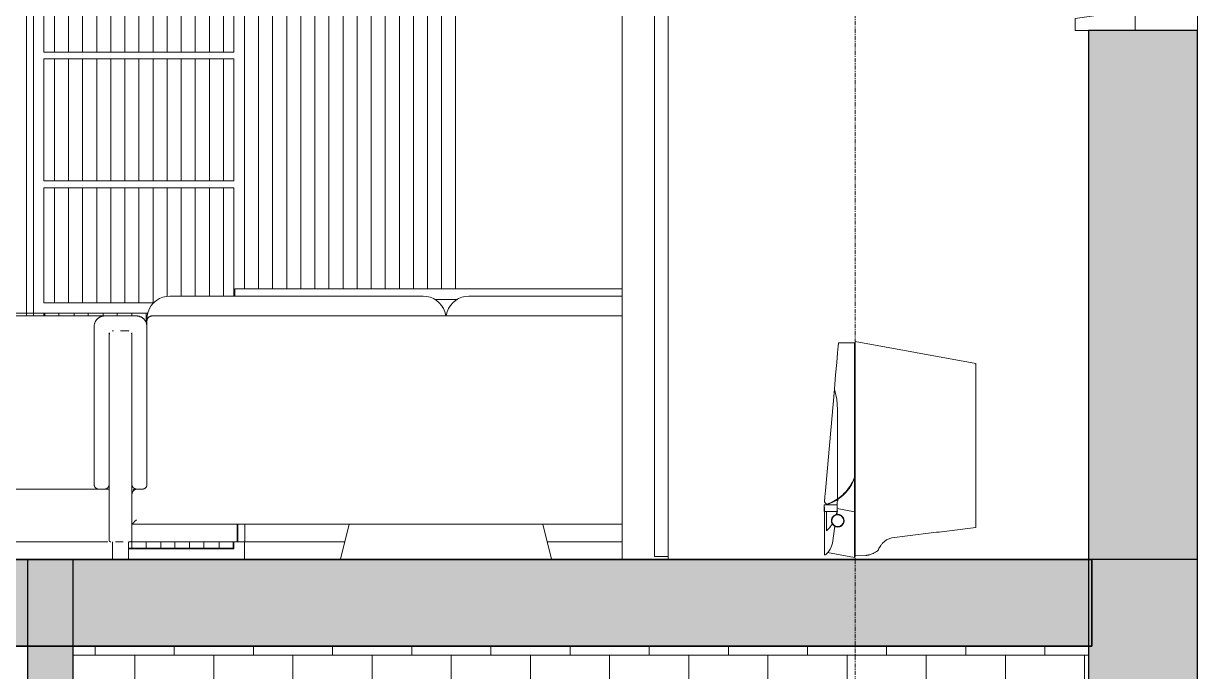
# Model space of a CAD drawing. Header units: inches. Extents: x -239 to 648, y -40 to 364.
# Drawn here: x 145.8 to 277.2, y 107.4 to 180 of the extents above; entities that cross this region are included whole.
import ezdxf

# ---------------------------------------------------------------- set-up
doc = ezdxf.new("R2010")
doc.units = ezdxf.units.IN
doc.header["$MEASUREMENT"] = 0
doc.linetypes.add('Grid Line', pattern=[0.826772, 0.472441, -0.11811, 0.11811, -0.11811])
for name, color, linetype, lineweight in [('A-DOOR', 31, 'Continuous', 9), ('A-DOOR-FRAM', 31, 'Continuous', 9), ('A-FLOR', 192, 'Continuous', 9), ('A-FLOR-PATT', 8, 'Continuous', 9), ('A-GLAZ', 151, 'Continuous', 9), ('A-WALL', 113, 'Continuous', 9), ('A-WALL-PATT', 111, 'Continuous', 9), ('I-FURN', 30, 'Continuous', 9), ('I-WALL', 2, 'Continuous', 9), ('P-SANR-FIXT', 6, 'Continuous', 9), ('S-GRID', 1, 'Continuous', 9)]:
    doc.layers.add(name, color=color, linetype=linetype, lineweight=lineweight)

# ---------------------------------------------------------------- blocks, each defined once
blk = doc.blocks.new('Blocks_Howard Sofa_F05211EN - White-V1-Section 1')
at = {"layer": 'I-FURN'}
for p, q in [((122.37, 147.26), (121.58, 147.26)), ((154.9, 147.26), (122.37, 147.26)), ((126.5, 147.26), (126.52, 147.26)), ((126.74, 147.26), (126.75, 147.57)), ((126.75, 147.57), (126.74, 147.26)), ((126.74, 147.26), (126.75, 147.57)), ((126.9, 147.98), (127.16, 148.37)), ((127.16, 148.37), (126.9, 147.98)), ((126.9, 147.98), (127.16, 148.37)), ((132.49, 148.25), (132.6, 147.85)), ((132.6, 147.85), (132.49, 148.25)), ((132.49, 148.25), (132.6, 147.85)), ((121.09, 146.67), (121.09, 145.39)), ((121.97, 146.08), (121.97, 128.39)), ((121.09, 145.39), (121.09, 122.17)), ((122.37, 127.87), (154.23, 127.87)), ((154.88, 127.87), (155.24, 127.87)), ((121.48, 121.97), (121.48, 120)), ((122.37, 121.97), (122.09, 121.97)), ((122.37, 121.97), (155.24, 121.97))]:
    blk.add_line(p, q, dxfattribs=at)
at = {"layer": 'I-FURN', "flags": 128}
for points in [[(132.6, 147.85), (132.49, 148.25), (132.25, 148.61), (131.9, 148.93), (131.46, 149.19), (130.93, 149.37), (130.35, 149.47), (129.75, 149.48), (129.13, 149.41), (128.54, 149.25), (128, 149.02), (127.53, 148.72), (127.16, 148.37), (126.9, 147.98), (126.75, 147.57), (126.74, 147.26)], [(121.46, 147.25), (121.48, 147.25), (121.5, 147.26), (121.52, 147.26), (121.54, 147.26), (121.55, 147.26), (121.57, 147.26), (121.58, 147.26)], [(121.97, 146.87), (121.97, 146.89), (121.97, 146.9), (121.98, 146.92), (121.98, 146.93), (121.98, 146.95), (121.98, 146.96), (121.99, 146.98), (121.99, 146.99), (122, 147.01), (122, 147.02), (122.01, 147.04), (122.02, 147.05), (122.03, 147.07), (122.03, 147.08), (122.04, 147.09), (122.05, 147.11), (122.06, 147.12), (122.07, 147.13), (122.08, 147.14), (122.09, 147.15), (122.1, 147.16), (122.12, 147.17), (122.13, 147.18)], [(122.2, 147.22), (122.21, 147.23), (122.22, 147.24), (122.24, 147.24), (122.25, 147.25), (122.27, 147.25), (122.28, 147.26), (122.3, 147.26), (122.32, 147.26), (122.33, 147.26), (122.35, 147.26), (122.36, 147.26), (122.37, 147.26)], [(132.67, 147.26), (132.65, 147.41), (132.64, 147.55), (132.62, 147.68), (132.61, 147.77), (132.6, 147.83), (132.6, 147.85)], [(121.11, 146.93), (121.12, 146.95), (121.13, 146.96), (121.13, 146.98), (121.14, 147), (121.15, 147.02)], [(121.97, 146.87), (121.97, 146.87), (121.97, 146.87), (121.97, 146.86), (121.97, 146.86), (121.97, 146.85), (121.97, 146.85), (121.97, 146.84), (121.97, 146.83), (121.97, 146.82), (121.97, 146.81), (121.97, 146.8), (121.97, 146.78), (121.97, 146.77), (121.97, 146.75), (121.97, 146.73), (121.97, 146.71), (121.97, 146.69), (121.97, 146.67), (121.97, 146.65), (121.97, 146.63), (121.97, 146.61), (121.97, 146.58), (121.97, 146.56), (121.97, 146.53), (121.97, 146.51), (121.97, 146.48), (121.97, 146.45), (121.97, 146.43), (121.97, 146.4), (121.97, 146.37), (121.97, 146.34), (121.97, 146.31), (121.97, 146.28), (121.97, 146.25), (121.97, 146.22), (121.97, 146.19), (121.97, 146.15), (121.97, 146.12), (121.97, 146.09), (121.97, 146.08)], [(121.97, 146.53), (121.97, 146.55), (121.97, 146.58), (121.97, 146.6), (121.97, 146.63), (121.97, 146.65), (121.97, 146.67), (121.97, 146.69), (121.97, 146.71), (121.97, 146.73), (121.97, 146.75), (121.97, 146.76), (121.97, 146.78), (121.97, 146.79), (121.97, 146.8), (121.97, 146.82), (121.97, 146.83), (121.97, 146.84), (121.97, 146.85), (121.97, 146.85), (121.97, 146.86), (121.97, 146.86), (121.97, 146.87), (121.97, 146.87), (121.97, 146.87)], [(121.97, 146.33), (121.97, 146.36), (121.97, 146.39), (121.97, 146.42)], [(121.09, 145.39), (121.09, 145.4), (121.09, 145.41), (121.09, 145.42), (121.09, 145.43), (121.09, 145.43), (121.09, 145.44), (121.1, 145.45), (121.1, 145.46), (121.1, 145.46), (121.1, 145.47), (121.11, 145.48), (121.11, 145.48), (121.11, 145.49), (121.12, 145.5), (121.12, 145.5), (121.13, 145.51), (121.13, 145.52), (121.14, 145.52), (121.14, 145.53), (121.15, 145.53), (121.15, 145.54), (121.16, 145.55), (121.17, 145.55), (121.17, 145.55), (121.18, 145.56), (121.19, 145.56), (121.19, 145.57), (121.2, 145.57), (121.21, 145.57), (121.21, 145.58), (121.22, 145.58), (121.23, 145.58), (121.24, 145.58), (121.24, 145.59), (121.25, 145.59), (121.26, 145.59), (121.27, 145.59), (121.27, 145.59), (121.28, 145.59), (121.28, 145.59)], [(121.97, 128.39), (121.97, 128.38), (121.97, 128.38), (121.97, 128.37), (121.97, 128.37), (121.97, 128.36), (121.97, 128.36), (121.97, 128.35), (121.97, 128.35), (121.97, 128.34), (121.97, 128.34), (121.97, 128.34), (121.97, 128.33), (121.97, 128.33), (121.97, 128.32), (121.97, 128.32), (121.97, 128.32), (121.97, 128.31), (121.97, 128.31), (121.97, 128.3), (121.97, 128.3), (121.97, 128.3), (121.97, 128.29), (121.97, 128.29), (121.97, 128.29), (121.97, 128.29), (121.97, 128.28), (121.97, 128.28), (121.97, 128.28), (121.97, 128.28), (121.97, 128.28), (121.97, 128.27), (121.97, 128.27), (121.97, 128.27), (121.97, 128.27), (121.97, 128.27), (121.97, 128.27), (121.97, 128.27), (121.97, 128.27), (121.97, 128.27)], [(121.97, 128.27), (121.97, 128.27), (121.97, 128.27), (121.97, 128.27), (121.97, 128.27), (121.97, 128.27), (121.97, 128.27), (121.97, 128.27), (121.97, 128.27), (121.97, 128.28), (121.97, 128.28), (121.97, 128.28), (121.97, 128.28), (121.97, 128.28), (121.97, 128.29), (121.97, 128.29), (121.97, 128.29), (121.97, 128.29), (121.97, 128.3), (121.97, 128.3), (121.97, 128.3), (121.97, 128.31), (121.97, 128.31), (121.97, 128.31), (121.97, 128.32), (121.97, 128.32), (121.97, 128.33), (121.97, 128.33), (121.97, 128.33), (121.97, 128.34), (121.97, 128.34), (121.97, 128.35), (121.97, 128.35), (121.97, 128.36), (121.97, 128.36), (121.97, 128.37), (121.97, 128.37), (121.97, 128.38), (121.97, 128.38), (121.97, 128.38)], [(122.07, 128), (122.06, 128.02), (122.05, 128.03), (122.04, 128.04), (122.04, 128.05), (122.03, 128.07), (122.02, 128.08), (122.01, 128.1), (122.01, 128.11), (122, 128.13), (121.99, 128.14), (121.99, 128.15), (121.99, 128.17), (121.98, 128.19), (121.98, 128.2), (121.98, 128.22), (121.98, 128.23), (121.97, 128.25), (121.97, 128.26), (121.97, 128.27)], [(122.37, 127.87), (122.35, 127.87), (122.34, 127.88), (122.32, 127.88), (122.3, 127.88), (122.29, 127.88), (122.27, 127.89)], [(155.34, 127.89), (155.32, 127.88), (155.31, 127.88), (155.29, 127.88), (155.28, 127.88), (155.26, 127.87), (155.25, 127.87), (155.24, 127.87)], [(121.28, 121.97), (121.28, 121.97), (121.27, 121.97), (121.26, 121.97), (121.25, 121.97), (121.25, 121.97), (121.24, 121.97), (121.23, 121.98), (121.22, 121.98), (121.22, 121.98), (121.21, 121.98), (121.2, 121.99), (121.19, 121.99), (121.19, 121.99), (121.18, 122), (121.17, 122), (121.17, 122.01), (121.16, 122.01), (121.15, 122.02), (121.15, 122.02), (121.14, 122.03), (121.14, 122.03), (121.13, 122.04), (121.13, 122.05), (121.12, 122.05), (121.12, 122.06), (121.11, 122.07), (121.11, 122.07), (121.11, 122.08), (121.1, 122.09), (121.1, 122.09), (121.1, 122.1), (121.1, 122.11), (121.09, 122.12), (121.09, 122.12), (121.09, 122.13), (121.09, 122.14), (121.09, 122.15), (121.09, 122.16), (121.09, 122.16), (121.09, 122.17)], [(121.11, 122.07), (121.11, 122.07), (121.11, 122.08), (121.1, 122.09), (121.1, 122.09), (121.1, 122.1), (121.1, 122.11), (121.09, 122.12), (121.09, 122.12), (121.09, 122.13), (121.09, 122.14), (121.09, 122.15), (121.09, 122.16), (121.09, 122.16)], [(121.28, 121.97), (121.28, 121.97), (121.27, 121.97), (121.26, 121.97), (121.25, 121.97), (121.25, 121.97), (121.24, 121.97), (121.23, 121.98), (121.22, 121.98), (121.22, 121.98), (121.21, 121.98), (121.2, 121.99), (121.19, 121.99), (121.19, 121.99), (121.18, 122), (121.17, 122), (121.17, 122.01), (121.16, 122.01), (121.15, 122.02), (121.15, 122.02), (121.14, 122.03), (121.14, 122.03), (121.13, 122.04)], [(156.4, 121.98), (156.39, 121.98), (156.38, 121.98), (156.37, 121.97), (156.37, 121.97), (156.36, 121.97), (156.35, 121.97)], [(156.4, 121.98), (156.39, 121.98), (156.38, 121.98), (156.37, 121.97), (156.37, 121.97), (156.36, 121.97), (156.35, 121.97)]]:
    blk.add_lwpolyline(points, dxfattribs=at)
blk = doc.blocks.new('Blocks_Howard Sofa_F05211EN - White-V2-Section 1')
at = {"layer": 'I-FURN'}
for p, q in [((190.53, 149.49), (162.18, 149.49)), ((212.82, 149.49), (195.65, 149.49)), ((158.44, 147.26), (154.9, 147.26)), ((212.82, 147.26), (160.21, 147.26)), ((153.72, 146.08), (153.72, 128.39)), ((159.62, 146.92), (159.62, 146.67)), ((159.62, 146.67), (159.62, 128.37)), ((155.39, 145.39), (155.39, 122.17)), ((155.39, 128.39), (155.39, 145.08)), ((156.67, 145.59), (157.44, 145.59)), ((157.95, 122.17), (157.95, 145.39)), ((157.95, 145.08), (157.95, 128.39)), ((154.23, 127.87), (154.88, 127.87)), ((158.46, 127.87), (158.54, 127.87)), ((159.13, 127.87), (158.54, 127.87)), ((159.19, 127.87), (159.13, 127.87)), ((159.37, 127.94), (159.38, 127.95)), ((159.6, 128.24), (159.61, 128.26)), ((159.62, 128.36), (159.62, 128.38)), ((157.95, 127.28), (157.95, 123.94)), ((157.95, 123.94), (212.82, 123.94)), ((155.78, 121.97), (155.78, 120)), ((156.95, 121.97), (156.12, 121.97)), ((157.56, 120), (157.56, 121.97))]:
    blk.add_line(p, q, dxfattribs=at)
at = {"layer": 'I-FURN', "flags": 128}
for points in [[(162.18, 149.49), (161.78, 149.46), (161.39, 149.36), (161.02, 149.21), (160.68, 149), (160.37, 148.74), (160.11, 148.43), (159.9, 148.09), (159.75, 147.71), (159.66, 147.32), (159.62, 146.92)], [(193.06, 147.25), (193.06, 147.32), (192.96, 147.71), (192.81, 148.08), (192.6, 148.43), (192.34, 148.74), (192.03, 149), (191.69, 149.21), (191.32, 149.36), (190.93, 149.46), (190.53, 149.49)], [(195.65, 149.49), (195.25, 149.46), (194.86, 149.36), (194.49, 149.21), (194.14, 149), (193.84, 148.74), (193.58, 148.43), (193.37, 148.09), (193.21, 147.71), (193.12, 147.32), (193.11, 147.25)], [(154.9, 147.26), (154.85, 147.26), (154.8, 147.26), (154.76, 147.26), (154.71, 147.25), (154.66, 147.24), (154.62, 147.23), (154.57, 147.22), (154.53, 147.2), (154.48, 147.19), (154.44, 147.17), (154.4, 147.15), (154.35, 147.13), (154.31, 147.11), (154.27, 147.08), (154.23, 147.06), (154.19, 147.03), (154.16, 147), (154.12, 146.97), (154.09, 146.94), (154.05, 146.91), (154.02, 146.87), (153.99, 146.84), (153.96, 146.8), (153.93, 146.76), (153.9, 146.72), (153.88, 146.68), (153.86, 146.64), (153.84, 146.6), (153.82, 146.55), (153.8, 146.51), (153.78, 146.47), (153.77, 146.42), (153.75, 146.38), (153.74, 146.33), (153.73, 146.28), (153.73, 146.24), (153.72, 146.19), (153.72, 146.14), (153.72, 146.1), (153.72, 146.08)], [(159.62, 146.08), (159.62, 146.13), (159.62, 146.18), (159.61, 146.22), (159.61, 146.27), (159.6, 146.32), (159.59, 146.36), (159.58, 146.41), (159.56, 146.45), (159.55, 146.5), (159.53, 146.54), (159.51, 146.59), (159.49, 146.63), (159.47, 146.67), (159.44, 146.71), (159.42, 146.75), (159.39, 146.79), (159.36, 146.83), (159.33, 146.86), (159.3, 146.9), (159.27, 146.93), (159.23, 146.96), (159.19, 146.99), (159.16, 147.02), (159.12, 147.05), (159.08, 147.08), (159.04, 147.1), (159, 147.12), (158.96, 147.15), (158.91, 147.17), (158.87, 147.18), (158.83, 147.2), (158.78, 147.21), (158.74, 147.23), (158.69, 147.24), (158.64, 147.25), (158.6, 147.25), (158.55, 147.26), (158.5, 147.26), (158.45, 147.26), (158.44, 147.26)], [(160.21, 147.26), (160.19, 147.26), (160.17, 147.26), (160.14, 147.26), (160.12, 147.26), (160.1, 147.25), (160.07, 147.25), (160.05, 147.24), (160.03, 147.23), (160.01, 147.23), (159.98, 147.22), (159.96, 147.21), (159.94, 147.2), (159.92, 147.19), (159.9, 147.17), (159.88, 147.16), (159.86, 147.15), (159.84, 147.13), (159.82, 147.12), (159.81, 147.1), (159.79, 147.09), (159.77, 147.07), (159.76, 147.05), (159.74, 147.03), (159.73, 147.01), (159.72, 146.99), (159.7, 146.97), (159.69, 146.95), (159.68, 146.93), (159.67, 146.91), (159.66, 146.89), (159.66, 146.87), (159.65, 146.84), (159.64, 146.82), (159.64, 146.8), (159.63, 146.77), (159.63, 146.75), (159.63, 146.73), (159.62, 146.7), (159.62, 146.68), (159.62, 146.67)], [(155.39, 145.08), (155.39, 145.1), (155.39, 145.12), (155.39, 145.14), (155.4, 145.16), (155.4, 145.18), (155.41, 145.2), (155.41, 145.22), (155.42, 145.24), (155.42, 145.26), (155.43, 145.28), (155.44, 145.3), (155.45, 145.32), (155.46, 145.33)], [(155.78, 145.57), (155.8, 145.58), (155.82, 145.58), (155.84, 145.59), (155.86, 145.59), (155.88, 145.59), (155.9, 145.59), (155.9, 145.59)], [(157.44, 145.59), (157.46, 145.59), (157.48, 145.59), (157.5, 145.59), (157.52, 145.58), (157.54, 145.58), (157.56, 145.58), (157.58, 145.57)], [(157.88, 145.34), (157.89, 145.32), (157.9, 145.3), (157.91, 145.28), (157.92, 145.26), (157.92, 145.24), (157.93, 145.23), (157.93, 145.21), (157.94, 145.19), (157.94, 145.17), (157.95, 145.15), (157.95, 145.13), (157.95, 145.1), (157.95, 145.08), (157.95, 145.08)], [(153.72, 128.39), (153.72, 128.37), (153.72, 128.34), (153.72, 128.32), (153.72, 128.3), (153.73, 128.28), (153.73, 128.26), (153.74, 128.24), (153.74, 128.22), (153.75, 128.21), (153.76, 128.19), (153.77, 128.17), (153.78, 128.15), (153.79, 128.13), (153.8, 128.11), (153.81, 128.1), (153.82, 128.08), (153.83, 128.06), (153.84, 128.05), (153.86, 128.03), (153.87, 128.02), (153.89, 128), (153.9, 127.99), (153.92, 127.98), (153.94, 127.97), (153.95, 127.96), (153.97, 127.94), (153.99, 127.93), (154.01, 127.93), (154.03, 127.92), (154.04, 127.91), (154.06, 127.9), (154.08, 127.9), (154.1, 127.89), (154.12, 127.89), (154.14, 127.88), (154.16, 127.88), (154.18, 127.88), (154.2, 127.87), (154.22, 127.87), (154.23, 127.87)], [(154.88, 127.87), (154.9, 127.87), (154.92, 127.88), (154.94, 127.88), (154.96, 127.88), (154.98, 127.88), (155, 127.89), (155.02, 127.89), (155.04, 127.9), (155.06, 127.91), (155.08, 127.91), (155.1, 127.92), (155.12, 127.93), (155.13, 127.94), (155.15, 127.95), (155.17, 127.96), (155.18, 127.98), (155.2, 127.99), (155.22, 128), (155.23, 128.01), (155.25, 128.03), (155.26, 128.04), (155.27, 128.06), (155.29, 128.08), (155.3, 128.09), (155.31, 128.11), (155.32, 128.13), (155.33, 128.14), (155.34, 128.16), (155.35, 128.18), (155.36, 128.2), (155.36, 128.22), (155.37, 128.24), (155.37, 128.26), (155.38, 128.28), (155.38, 128.3), (155.39, 128.32), (155.39, 128.34), (155.39, 128.36), (155.39, 128.38), (155.39, 128.39)], [(157.95, 128.39), (157.95, 128.37), (157.95, 128.34), (157.95, 128.32), (157.96, 128.3), (157.96, 128.28), (157.96, 128.26), (157.97, 128.24), (157.98, 128.22), (157.98, 128.21), (157.99, 128.19), (158, 128.17), (158.01, 128.15), (158.02, 128.13), (158.03, 128.11), (158.04, 128.1), (158.05, 128.08), (158.06, 128.06), (158.08, 128.05), (158.09, 128.03), (158.11, 128.02), (158.12, 128), (158.14, 127.99), (158.15, 127.98), (158.17, 127.97), (158.19, 127.96), (158.2, 127.94), (158.22, 127.93), (158.24, 127.93), (158.26, 127.92), (158.28, 127.91), (158.3, 127.9), (158.32, 127.9), (158.33, 127.89), (158.35, 127.89), (158.37, 127.88), (158.4, 127.88), (158.42, 127.88), (158.44, 127.87), (158.46, 127.87), (158.46, 127.87)], [(158.54, 127.87), (158.52, 127.87), (158.49, 127.87), (158.47, 127.87), (158.45, 127.87), (158.42, 127.86), (158.4, 127.86), (158.38, 127.85), (158.35, 127.84), (158.33, 127.84), (158.31, 127.83), (158.29, 127.82), (158.27, 127.81), (158.25, 127.8), (158.23, 127.78), (158.21, 127.77), (158.19, 127.76), (158.17, 127.74), (158.15, 127.73), (158.13, 127.71), (158.12, 127.69), (158.1, 127.68), (158.09, 127.66), (158.07, 127.64), (158.06, 127.62), (158.04, 127.6), (158.03, 127.58), (158.02, 127.56), (158.01, 127.54), (158, 127.52), (157.99, 127.5), (157.98, 127.48), (157.97, 127.45), (157.97, 127.43), (157.96, 127.41), (157.96, 127.38), (157.96, 127.36), (157.95, 127.34), (157.95, 127.31), (157.95, 127.29), (157.95, 127.28)], [(157.95, 127.48), (157.95, 127.5), (157.95, 127.51), (157.95, 127.53), (157.96, 127.54), (157.96, 127.56), (157.96, 127.57)], [(158.08, 127.77), (158.09, 127.78), (158.11, 127.79), (158.12, 127.8), (158.13, 127.81), (158.14, 127.82), (158.16, 127.83), (158.17, 127.83), (158.19, 127.84), (158.2, 127.85), (158.22, 127.85), (158.23, 127.86)], [(159.62, 128.37), (159.62, 128.35), (159.62, 128.33), (159.62, 128.31), (159.62, 128.29), (159.61, 128.27), (159.61, 128.25), (159.6, 128.23), (159.6, 128.21), (159.59, 128.19), (159.58, 128.17), (159.58, 128.16), (159.57, 128.14), (159.56, 128.12), (159.55, 128.1), (159.54, 128.09), (159.53, 128.07), (159.51, 128.06), (159.5, 128.04), (159.49, 128.03), (159.47, 128.01), (159.46, 128), (159.44, 127.99), (159.43, 127.97), (159.41, 127.96), (159.4, 127.95), (159.38, 127.94), (159.36, 127.93), (159.35, 127.92), (159.33, 127.91), (159.31, 127.91), (159.29, 127.9), (159.27, 127.89), (159.25, 127.89), (159.23, 127.88), (159.21, 127.88), (159.2, 127.88), (159.18, 127.88), (159.16, 127.87), (159.14, 127.87), (159.13, 127.87)], [(159.46, 128.02), (159.48, 128.03), (159.49, 128.04), (159.51, 128.06), (159.52, 128.08), (159.53, 128.09), (159.54, 128.11), (159.55, 128.13)], [(155.41, 122.07), (155.41, 122.08), (155.41, 122.09), (155.4, 122.09), (155.4, 122.1), (155.4, 122.11), (155.4, 122.12), (155.4, 122.12), (155.39, 122.13), (155.39, 122.14), (155.39, 122.15), (155.39, 122.16), (155.39, 122.16)], [(155.59, 121.97), (155.58, 121.97), (155.57, 121.97), (155.56, 121.97), (155.56, 121.97), (155.55, 121.97), (155.54, 121.97), (155.53, 121.98), (155.53, 121.98), (155.52, 121.98), (155.51, 121.98), (155.5, 121.99), (155.5, 121.99), (155.49, 121.99), (155.48, 122), (155.48, 122), (155.47, 122.01), (155.46, 122.01), (155.46, 122.02), (155.45, 122.02), (155.45, 122.03), (155.44, 122.03), (155.44, 122.04), (155.43, 122.05)], [(157.95, 122.17), (157.95, 122.16), (157.95, 122.15), (157.95, 122.14), (157.95, 122.13), (157.95, 122.13), (157.94, 122.12), (157.94, 122.11), (157.94, 122.1), (157.94, 122.1), (157.93, 122.09), (157.93, 122.08), (157.93, 122.07), (157.92, 122.07), (157.92, 122.06), (157.92, 122.05), (157.91, 122.05), (157.91, 122.04), (157.9, 122.04), (157.9, 122.03), (157.89, 122.02), (157.88, 122.02), (157.88, 122.01), (157.87, 122.01), (157.87, 122), (157.86, 122), (157.85, 122), (157.85, 121.99), (157.84, 121.99), (157.83, 121.98), (157.82, 121.98), (157.82, 121.98), (157.81, 121.98), (157.8, 121.97), (157.79, 121.97), (157.79, 121.97), (157.78, 121.97), (157.77, 121.97), (157.76, 121.97), (157.76, 121.97), (157.75, 121.97)]]:
    blk.add_lwpolyline(points, dxfattribs=at)
at = {"layer": 'I-FURN'}
blk.add_open_spline([(157.95, 123.94), (157.95, 123.94), (157.96, 123.95), (157.99, 123.97), (158.01, 124), (158.04, 124.03), (158.07, 124.06), (158.1, 124.09), (158.14, 124.13), (158.19, 124.17), (158.22, 124.21), (158.26, 124.25), (158.33, 124.32), (158.4, 124.39), (158.44, 124.43)], degree=3, knots=[0, 0, 0, 0, 0.166667, 0.25, 0.333333, 0.416667, 0.458333, 0.5, 0.583333, 0.666667, 0.708333, 0.75, 0.833333, 1, 1, 1, 1], dxfattribs=at)
blk = doc.blocks.new('Blocks_TV Panel_F02135EN - White and Wood-411367-Section 1')
at = {"layer": 'I-FURN'}
for p, q in [((146.14, 147.56), (146.14, 218.43)), ((149.28, 190.47), (149.28, 176.82)), ((150.86, 176.82), (150.86, 190.47)), ((152.43, 190.47), (152.43, 176.82)), ((154.01, 176.82), (154.01, 190.47)), ((155.58, 190.47), (155.58, 176.82)), ((157.16, 176.82), (157.16, 190.47)), ((158.73, 190.47), (158.73, 176.82)), ((160.31, 176.82), (160.31, 190.47)), ((161.88, 190.47), (161.88, 176.82)), ((163.46, 176.82), (163.46, 190.47)), ((165.03, 190.47), (165.03, 176.82)), ((166.61, 176.82), (166.61, 190.47)), ((168.18, 176.82), (168.18, 190.47)), ((149.28, 176.04), (149.28, 162.39)), ((150.86, 162.39), (150.86, 176.04)), ((152.43, 176.04), (152.43, 162.39)), ((154.01, 162.39), (154.01, 176.04)), ((155.58, 176.04), (155.58, 162.39)), ((157.16, 162.39), (157.16, 176.04)), ((158.73, 176.04), (158.73, 162.39)), ((160.31, 162.39), (160.31, 176.04)), ((161.88, 176.04), (161.88, 162.39)), ((163.46, 162.39), (163.46, 176.04)), ((165.03, 176.04), (165.03, 162.39)), ((166.61, 162.39), (166.61, 176.04)), ((168.18, 162.39), (168.18, 176.04)), ((149.28, 161.56), (149.28, 148.74)), ((150.86, 148.74), (150.86, 161.56)), ((152.43, 161.56), (152.43, 148.74)), ((154.01, 148.74), (154.01, 161.56)), ((155.58, 161.56), (155.58, 148.74)), ((157.16, 148.74), (157.16, 161.56)), ((158.73, 161.56), (158.73, 148.74)), ((160.31, 148.74), (160.31, 161.56)), ((161.88, 161.56), (161.88, 149.44)), ((163.46, 149.48), (163.46, 161.56)), ((165.03, 161.56), (165.03, 149.47)), ((166.61, 149.46), (166.61, 161.56)), ((168.18, 149.46), (168.18, 161.56)), ((132.63, 147.56), (146.14, 147.56)), ((144.95, 147.56), (146.14, 147.56)), ((146.92, 147.56), (146.14, 147.56)), ((146.14, 147.26), (146.14, 147.56)), ((169.72, 121.97), (169.72, 123.94)), ((169.8, 123.94), (169.8, 121.97)), ((157.61, 121.97), (169.72, 121.97)), ((169.72, 121.97), (169.8, 121.97)), ((169.8, 121.97), (181.75, 121.97)), ((204.41, 121.97), (212.82, 121.97))]:
    blk.add_line(p, q, dxfattribs=at)
blk = doc.blocks.new('Blocks_Weymar Dining Table_F04866EN - Natural-350953-Section 1')
at = {"layer": 'I-FURN'}
for p, q in [((169.47, 150.28), (169.47, 149.46)), ((193.09, 149.1), (191.83, 149.1)), ((194.36, 149.1), (193.09, 149.1)), ((182.24, 123.94), (181.29, 120.04)), ((204.89, 120.04), (203.94, 123.94)), ((184.34, 120), (184.32, 120))]:
    blk.add_line(p, q, dxfattribs=at)
at = {"layer": 'I-FURN', "flags": 128}
for points in [[(169.47, 150.28), (169.47, 150.28), (169.47, 150.28), (169.47, 150.28), (169.47, 150.28), (169.47, 150.28), (169.47, 150.28), (169.47, 150.29), (169.47, 150.29), (169.47, 150.29), (169.47, 150.29), (169.47, 150.29), (169.47, 150.29), (169.47, 150.3), (169.47, 150.3), (169.47, 150.3), (169.47, 150.3), (169.47, 150.3), (169.48, 150.3), (169.48, 150.3), (169.48, 150.3), (169.48, 150.3), (169.48, 150.31), (169.48, 150.31), (169.48, 150.31), (169.48, 150.31), (169.49, 150.31), (169.49, 150.31), (169.49, 150.31), (169.49, 150.31), (169.49, 150.31), (169.49, 150.31), (169.49, 150.31), (169.5, 150.31), (169.5, 150.31), (169.5, 150.31), (169.5, 150.31), (169.5, 150.31), (169.5, 150.31), (169.5, 150.31), (169.51, 150.31)], [(193.09, 150.31), (192.14, 150.31), (191.2, 150.31), (190.26, 150.31), (189.33, 150.31), (188.4, 150.31), (187.48, 150.31), (186.57, 150.31), (185.67, 150.31), (184.78, 150.31), (183.9, 150.31), (183.04, 150.31), (182.2, 150.31), (181.37, 150.31), (180.56, 150.31), (179.77, 150.31), (179, 150.31), (178.26, 150.31), (177.54, 150.31), (176.84, 150.31), (176.17, 150.31), (175.53, 150.31), (174.91, 150.31), (174.33, 150.31), (173.77, 150.31), (173.24, 150.31), (172.75, 150.31), (172.29, 150.31), (171.86, 150.31), (171.47, 150.31), (171.11, 150.31), (170.78, 150.31), (170.5, 150.31), (170.24, 150.31), (170.03, 150.31), (169.85, 150.31), (169.71, 150.31), (169.6, 150.31), (169.54, 150.31), (169.51, 150.31), (169.51, 150.31)], [(169.51, 150.31), (169.52, 150.31), (169.58, 150.31), (169.67, 150.31), (169.81, 150.31), (169.98, 150.31), (170.18, 150.31), (170.42, 150.31), (170.7, 150.31), (171.02, 150.31), (171.37, 150.31), (171.75, 150.31), (172.17, 150.31), (172.62, 150.31), (173.11, 150.31), (173.62, 150.31), (174.17, 150.31), (174.75, 150.31), (175.36, 150.31), (175.99, 150.31), (176.66, 150.31), (177.35, 150.31), (178.06, 150.31), (178.8, 150.31), (179.56, 150.31), (180.35, 150.31), (181.15, 150.31), (181.97, 150.31), (182.81, 150.31), (183.67, 150.31), (184.54, 150.31), (185.43, 150.31), (186.33, 150.31), (187.24, 150.31), (188.15, 150.31), (189.08, 150.31), (190.01, 150.31), (190.95, 150.31), (191.89, 150.31), (192.83, 150.31), (193.09, 150.31)], [(193.09, 150.31), (194.03, 150.31), (194.97, 150.31), (195.91, 150.31), (196.84, 150.31), (197.77, 150.31), (198.69, 150.31), (199.61, 150.31), (200.51, 150.31), (201.4, 150.31), (202.27, 150.31), (203.13, 150.31), (203.98, 150.31), (204.81, 150.31), (205.61, 150.31), (206.4, 150.31), (207.17, 150.31), (207.92, 150.31), (208.64, 150.31), (209.33, 150.31), (210, 150.31), (210.65, 150.31), (211.26, 150.31), (211.85, 150.31), (212.41, 150.31), (212.82, 150.31)], [(212.82, 150.31), (212.55, 150.31), (212, 150.31), (211.43, 150.31), (210.82, 150.31), (210.18, 150.31), (209.52, 150.31), (208.83, 150.31), (208.11, 150.31), (207.37, 150.31), (206.61, 150.31), (205.83, 150.31), (205.03, 150.31), (204.2, 150.31), (203.36, 150.31), (202.51, 150.31), (201.63, 150.31), (200.75, 150.31), (199.85, 150.31), (198.94, 150.31), (198.02, 150.31), (197.1, 150.31), (196.16, 150.31), (195.23, 150.31), (194.29, 150.31), (193.34, 150.31), (193.09, 150.31)], [(181.32, 120), (181.32, 120), (181.31, 120), (181.31, 120), (181.31, 120), (181.31, 120), (181.31, 120), (181.31, 120), (181.31, 120), (181.31, 120), (181.3, 120), (181.3, 120), (181.3, 120), (181.3, 120), (181.3, 120), (181.3, 120.01), (181.3, 120.01), (181.3, 120.01), (181.3, 120.01), (181.3, 120.01), (181.29, 120.01), (181.29, 120.01), (181.29, 120.01), (181.29, 120.01), (181.29, 120.01), (181.29, 120.01), (181.29, 120.02), (181.29, 120.02), (181.29, 120.02), (181.29, 120.02), (181.29, 120.02), (181.29, 120.02), (181.29, 120.02), (181.29, 120.02), (181.29, 120.02), (181.29, 120.03), (181.29, 120.03), (181.29, 120.03), (181.29, 120.03), (181.29, 120.03), (181.29, 120.03), (181.29, 120.03), (181.29, 120.03), (181.29, 120.04), (181.29, 120.04), (181.29, 120.04), (181.29, 120.04)], [(181.37, 120), (181.33, 120), (181.32, 120), (181.32, 120)], [(181.32, 120), (181.33, 120), (181.35, 120)], [(204.81, 120), (204.84, 120), (204.86, 120), (204.86, 120)], [(204.86, 120), (204.85, 120), (204.82, 120)], [(204.89, 120.04), (204.89, 120.04), (204.89, 120.04), (204.89, 120.04), (204.89, 120.03), (204.89, 120.03), (204.89, 120.03), (204.89, 120.03), (204.89, 120.03), (204.89, 120.03), (204.89, 120.03), (204.89, 120.03), (204.89, 120.02), (204.89, 120.02), (204.89, 120.02), (204.89, 120.02), (204.89, 120.02), (204.89, 120.02), (204.89, 120.02), (204.89, 120.02), (204.89, 120.01), (204.88, 120.01), (204.88, 120.01), (204.88, 120.01), (204.88, 120.01), (204.88, 120.01), (204.88, 120.01), (204.88, 120.01), (204.88, 120.01), (204.88, 120.01), (204.88, 120.01), (204.88, 120), (204.87, 120), (204.87, 120), (204.87, 120), (204.87, 120), (204.87, 120), (204.87, 120), (204.87, 120), (204.87, 120), (204.87, 120), (204.86, 120), (204.86, 120), (204.86, 120), (204.86, 120), (204.86, 120), (204.86, 120)]]:
    blk.add_lwpolyline(points, dxfattribs=at)
blk = doc.blocks.new('Doors_IntSgl - D5-465571-Section 1')
at = {"layer": 'A-DOOR'}
for p, q in [((216.44, 189.42), (217.94, 189.42)), ((216.44, 120.31), (216.44, 189.42)), ((217.94, 189.42), (217.94, 120.31)), ((217.94, 120.31), (216.44, 120.31))]:
    blk.add_line(p, q, dxfattribs=at)
at = {"layer": 'A-DOOR', "lineweight": 18}
for p, q in [((216.44, 189.42), (216.44, 120.31)), ((217.94, 189.42), (216.44, 189.42)), ((217.94, 120.31), (217.94, 189.42)), ((216.44, 120.31), (217.94, 120.31))]:
    blk.add_line(p, q, dxfattribs=at)
at = {"layer": 'A-DOOR-FRAM'}
for p, q in [((212.82, 191.07), (217.94, 191.07)), ((217.94, 189.5), (212.82, 189.5)), ((212.82, 120), (212.82, 189.5)), ((217.94, 189.5), (217.94, 189.42)), ((217.94, 120.31), (217.94, 120))]:
    blk.add_line(p, q, dxfattribs=at)
at = {"layer": 'A-DOOR-FRAM', "lineweight": 18}
for p, q in [((212.82, 191.07), (212.82, 189.5)), ((217.94, 191.07), (212.82, 191.07)), ((217.94, 189.5), (217.94, 191.07)), ((212.82, 189.5), (217.94, 189.5))]:
    blk.add_line(p, q, dxfattribs=at)
blk = doc.blocks.new('Blocks_TV Panel_F02135EN - White and Wood-V7-Section 1')
at = {"layer": 'I-FURN'}
for p, q in [((146.92, 218.43), (146.92, 147.56)), ((170.54, 150.28), (170.54, 218.43)), ((172.12, 190.87), (172.12, 150.28)), ((173.69, 190.87), (173.69, 150.28)), ((175.27, 150.28), (175.27, 190.87)), ((176.84, 190.87), (176.84, 150.28)), ((178.42, 150.28), (178.42, 190.87)), ((179.99, 190.87), (179.99, 150.28)), ((181.57, 150.28), (181.57, 190.87)), ((183.14, 190.87), (183.14, 150.28)), ((184.72, 150.28), (184.72, 190.87)), ((186.29, 190.87), (186.29, 150.28)), ((187.87, 150.28), (187.87, 190.87)), ((189.44, 190.87), (189.44, 150.28)), ((191.02, 150.28), (191.02, 190.87)), ((192.59, 150.28), (192.59, 190.87)), ((194.17, 150.28), (194.17, 190.87)), ((148.1, 176.82), (148.1, 190.47)), ((169.36, 190.47), (169.36, 176.82)), ((169.36, 176.82), (148.1, 176.82)), ((148.1, 162.39), (148.1, 176.04)), ((148.1, 176.04), (169.36, 176.04)), ((169.36, 176.04), (169.36, 162.39)), ((169.36, 162.39), (148.1, 162.39)), ((148.1, 148.74), (148.1, 161.6)), ((148.1, 161.6), (169.36, 161.6)), ((169.36, 161.6), (169.36, 149.46)), ((160.42, 148.74), (148.1, 148.74)), ((146.92, 147.56), (159.7, 147.56)), ((146.92, 147.56), (146.92, 147.26)), ((146.92, 147.56), (148.1, 147.56)), ((148.1, 147.26), (148.1, 147.56)), ((148.18, 147.56), (149.76, 147.56)), ((148.18, 147.26), (148.18, 147.56)), ((149.76, 147.56), (149.76, 147.26)), ((153.06, 147.56), (151.49, 147.56)), ((151.49, 147.56), (151.49, 147.26)), ((153.06, 147.26), (153.06, 147.56)), ((156.29, 147.56), (154.72, 147.56)), ((154.72, 147.56), (154.72, 147.26)), ((156.29, 147.25), (156.29, 147.56)), ((159.52, 147.56), (157.95, 147.56)), ((157.95, 147.56), (157.95, 147.26)), ((159.52, 146.54), (159.52, 147.56)), ((170.58, 123.94), (170.58, 121.97)), ((157.56, 121.26), (157.95, 121.26)), ((169.36, 121.18), (157.56, 121.18)), ((157.95, 121.97), (157.95, 121.26)), ((157.95, 121.26), (159.52, 121.26)), ((159.52, 121.26), (159.52, 121.97)), ((159.52, 121.26), (161.17, 121.26)), ((161.17, 121.97), (161.17, 121.26)), ((161.17, 121.26), (162.75, 121.26)), ((162.75, 121.26), (162.75, 121.97)), ((162.75, 121.26), (164.4, 121.26)), ((164.4, 121.97), (164.4, 121.26)), ((164.4, 121.26), (165.98, 121.26)), ((165.98, 121.26), (165.98, 121.97)), ((165.98, 121.26), (167.71, 121.26)), ((167.71, 121.26), (167.71, 121.97)), ((169.28, 121.26), (167.71, 121.26)), ((169.28, 121.26), (169.28, 121.97)), ((169.28, 121.26), (169.36, 121.26)), ((169.36, 121.97), (169.36, 121.18)), ((170.54, 120), (170.54, 121.97)), ((170.58, 121.97), (181.75, 121.97)), ((204.41, 121.97), (212.82, 121.97))]:
    blk.add_line(p, q, dxfattribs=at)
blk = doc.blocks.new('Blocks_Oval Smart Toilet_F04823EN - Unique-510852-Section 1')
at = {"layer": 'P-SANR-FIXT'}
for p, q in [((238.81, 144.25), (237, 144.25)), ((238.81, 144.25), (238.81, 136.77)), ((238.88, 144.41), (238.87, 144.41)), ((238.87, 144.41), (238.87, 136.93)), ((238.88, 144.41), (252.38, 141.95)), ((238.88, 144.41), (238.88, 136.93)), ((238.88, 136.93), (238.88, 144.41)), ((252.38, 135.36), (252.38, 141.95)), ((235.59, 128.12), (236.55, 139.07)), ((236.91, 136.77), (236.91, 126.77)), ((238.81, 129.19), (238.81, 136.77)), ((238.87, 127.38), (238.87, 136.93)), ((238.88, 126.4), (238.88, 136.93)), ((238.88, 136.93), (238.88, 127.38)), ((252.38, 135.36), (252.38, 123.94)), ((238.81, 129.03), (238.81, 125.32)), ((235.69, 126.17), (235.69, 126.2)), ((236.96, 126.71), (236.9, 126.71)), ((238.87, 127.38), (238.87, 121.48)), ((238.88, 126.4), (238.88, 120.49)), ((235.42, 126.1), (235.42, 125.36)), ((235.46, 126.1), (235.42, 126.1)), ((235.42, 125.36), (235.46, 125.36)), ((235.44, 125.83), (235.44, 120.58)), ((235.46, 126.1), (236.86, 126.1)), ((236.86, 125.36), (235.46, 125.36)), ((235.67, 125.36), (235.67, 123.2)), ((236.86, 125.36), (236.86, 126.1)), ((236.89, 125.36), (236.86, 125.36)), ((236.87, 125.68), (236.87, 126.1)), ((236.87, 125.69), (238.81, 125.32)), ((236.89, 125.36), (236.89, 125.43)), ((235.44, 123.55), (235.44, 123.61)), ((235.44, 123.55), (235.44, 123.61)), ((235.44, 123.54), (235.44, 123.61)), ((235.44, 123.54), (235.44, 123.6)), ((235.44, 123.54), (235.44, 123.59)), ((235.44, 123.54), (235.44, 123.59)), ((235.44, 123.57), (235.44, 123.5)), ((235.44, 123.57), (235.44, 123.5)), ((235.44, 123.56), (235.44, 123.47)), ((235.44, 123.56), (235.44, 123.47)), ((235.44, 123.56), (235.44, 123.46)), ((235.44, 123.56), (235.44, 123.46)), ((236.61, 123.73), (236.33, 121.83)), ((252.38, 123.57), (252.38, 123.94)), ((235.44, 123.47), (235.44, 123.47)), ((235.44, 123.47), (235.44, 123.46)), ((235.44, 122.93), (235.44, 122.92)), ((235.44, 122.93), (235.44, 122.92)), ((235.44, 122.93), (235.44, 122.92)), ((235.44, 122.93), (235.44, 122.92)), ((235.44, 122.89), (235.44, 122.92)), ((235.44, 122.89), (235.44, 122.92)), ((235.44, 122.89), (235.49, 122.89)), ((235.44, 122.84), (235.44, 122.81)), ((235.44, 122.84), (235.44, 122.81)), ((235.44, 122.81), (235.49, 122.81)), ((238.87, 123.21), (238.87, 121.48)), ((238.87, 121.48), (238.88, 121.48)), ((235.8, 120.76), (238.81, 120.2)), ((238.88, 120.49), (240.09, 120.45))]:
    blk.add_line(p, q, dxfattribs=at)
at = {"layer": 'P-SANR-FIXT', "flags": 128}
for points in [[(236.55, 139.07), (236.69, 140.67), (236.81, 142.05), (236.9, 143.14), (236.97, 143.88), (237, 144.22)], [(236.55, 139.07), (236.82, 137.93), (236.91, 136.77)], [(235.45, 126.5), (235.46, 126.63), (235.48, 126.81), (235.5, 127.06), (235.52, 127.36), (235.55, 127.71), (235.59, 128.12)], [(235.48, 126.81), (235.46, 126.63), (235.45, 126.5)], [(235.59, 126.26), (235.64, 126.23), (235.69, 126.2)], [(235.69, 126.2), (235.64, 126.23), (235.59, 126.26)], [(235.69, 126.17), (236.3, 126.42), (236.87, 126.75)], [(236.91, 126.77), (236.89, 126.76), (236.87, 126.75)], [(237.63, 124.33), (237.63, 124.36), (237.63, 124.38), (237.62, 124.41), (237.62, 124.44), (237.62, 124.47), (237.61, 124.5), (237.6, 124.52), (237.59, 124.55), (237.58, 124.58), (237.57, 124.6), (237.56, 124.63), (237.55, 124.65), (237.54, 124.68), (237.52, 124.7), (237.51, 124.73), (237.49, 124.75), (237.47, 124.77), (237.46, 124.79), (237.44, 124.81), (237.42, 124.83), (237.4, 124.85), (237.37, 124.87), (237.35, 124.89), (237.33, 124.91), (237.31, 124.92), (237.28, 124.94), (237.26, 124.95), (237.23, 124.96), (237.21, 124.97), (237.18, 124.98), (237.15, 124.99), (237.13, 125), (237.1, 125.01), (237.07, 125.02), (237.05, 125.02), (237.02, 125.03), (236.99, 125.03), (236.96, 125.03), (236.93, 125.03), (236.91, 125.03), (236.88, 125.03), (236.85, 125.03), (236.82, 125.02), (236.79, 125.02), (236.77, 125.01), (236.74, 125.01), (236.71, 125), (236.69, 124.99), (236.66, 124.98), (236.63, 124.97), (236.61, 124.96), (236.58, 124.94), (236.56, 124.93), (236.53, 124.91), (236.51, 124.9), (236.49, 124.88), (236.47, 124.86), (236.45, 124.84), (236.43, 124.82), (236.41, 124.8), (236.39, 124.78), (236.37, 124.76), (236.35, 124.74), (236.34, 124.72), (236.32, 124.69), (236.31, 124.67), (236.3, 124.64), (236.28, 124.62), (236.27, 124.59), (236.26, 124.56), (236.25, 124.54), (236.25, 124.51), (236.24, 124.48), (236.23, 124.46), (236.23, 124.43), (236.23, 124.4), (236.22, 124.37), (236.22, 124.34), (236.22, 124.33)], [(236.72, 124.97), (236.7, 124.96), (236.67, 124.95), (236.65, 124.94), (236.62, 124.93), (236.6, 124.92), (236.57, 124.9), (236.55, 124.89), (236.53, 124.87), (236.51, 124.86), (236.49, 124.84), (236.47, 124.82), (236.45, 124.8), (236.43, 124.78), (236.41, 124.76), (236.4, 124.74), (236.38, 124.72), (236.36, 124.7), (236.35, 124.68), (236.34, 124.65), (236.32, 124.63), (236.31, 124.61)], [(237.6, 124.33), (237.6, 124.36), (237.6, 124.38), (237.59, 124.41), (237.59, 124.44), (237.59, 124.46), (237.58, 124.49), (237.57, 124.52), (237.56, 124.54), (237.56, 124.57), (237.55, 124.59), (237.53, 124.62), (237.52, 124.64), (237.51, 124.66), (237.5, 124.69), (237.48, 124.71), (237.47, 124.73), (237.45, 124.75), (237.43, 124.77), (237.41, 124.79), (237.39, 124.81), (237.38, 124.83), (237.35, 124.85), (237.33, 124.87), (237.31, 124.88), (237.29, 124.9), (237.27, 124.91), (237.24, 124.92), (237.22, 124.94), (237.19, 124.95), (237.17, 124.96), (237.14, 124.97), (237.12, 124.97), (237.09, 124.98), (237.07, 124.99), (237.04, 124.99), (237.01, 125), (236.99, 125), (236.96, 125), (236.93, 125), (236.91, 125), (236.88, 125), (236.85, 125), (236.83, 125), (236.8, 124.99), (236.77, 124.99), (236.75, 124.98)], [(238.81, 125.32), (238.81, 123.92), (238.81, 122.64), (238.81, 121.57), (238.81, 120.78), (238.81, 120.31), (238.81, 120.2)], [(236.22, 124.33), (236.22, 124.3), (236.22, 124.27), (236.23, 124.24), (236.23, 124.22), (236.24, 124.19), (236.24, 124.16), (236.25, 124.13), (236.26, 124.11), (236.27, 124.08), (236.28, 124.05), (236.29, 124.03), (236.3, 124), (236.32, 123.98), (236.33, 123.95), (236.35, 123.93), (236.36, 123.91), (236.38, 123.89), (236.4, 123.86), (236.42, 123.84), (236.44, 123.82), (236.46, 123.8), (236.48, 123.79), (236.5, 123.77), (236.52, 123.75), (236.55, 123.74), (236.57, 123.72), (236.59, 123.71), (236.62, 123.7), (236.64, 123.68), (236.67, 123.67), (236.7, 123.66), (236.72, 123.65), (236.75, 123.65), (236.78, 123.64), (236.81, 123.64), (236.83, 123.63), (236.86, 123.63), (236.89, 123.63), (236.92, 123.62), (236.95, 123.63), (236.97, 123.63), (237, 123.63), (237.03, 123.63), (237.06, 123.64), (237.09, 123.64), (237.11, 123.65), (237.14, 123.66), (237.17, 123.67), (237.19, 123.68), (237.22, 123.69), (237.24, 123.7), (237.27, 123.71), (237.29, 123.73), (237.32, 123.74), (237.34, 123.76), (237.36, 123.78), (237.38, 123.79), (237.41, 123.81), (237.43, 123.83), (237.44, 123.85), (237.46, 123.87), (237.48, 123.9), (237.5, 123.92), (237.51, 123.94), (237.53, 123.97), (237.54, 123.99), (237.56, 124.02), (237.57, 124.04), (237.58, 124.07), (237.59, 124.09), (237.6, 124.12), (237.61, 124.15), (237.61, 124.17), (237.62, 124.2), (237.62, 124.23), (237.63, 124.26), (237.63, 124.29), (237.63, 124.31), (237.63, 124.33)], [(236.29, 124.56), (236.28, 124.53), (236.28, 124.5), (236.27, 124.48), (236.26, 124.45), (236.26, 124.43), (236.26, 124.4), (236.25, 124.37), (236.25, 124.34), (236.25, 124.33)], [(236.25, 124.33), (236.25, 124.3), (236.26, 124.28), (236.26, 124.25), (236.26, 124.22), (236.27, 124.2), (236.27, 124.17), (236.28, 124.14), (236.29, 124.12), (236.3, 124.09), (236.31, 124.07), (236.32, 124.04), (236.33, 124.02), (236.34, 124), (236.36, 123.97), (236.37, 123.95), (236.39, 123.93), (236.4, 123.91), (236.42, 123.89), (236.44, 123.87), (236.46, 123.85), (236.48, 123.83), (236.5, 123.81), (236.52, 123.79), (236.54, 123.78), (236.56, 123.76), (236.59, 123.75), (236.61, 123.74), (236.63, 123.72), (236.66, 123.71), (236.68, 123.7), (236.71, 123.69), (236.73, 123.69)], [(236.76, 123.68), (236.79, 123.67), (236.81, 123.67), (236.84, 123.66), (236.86, 123.66), (236.89, 123.66), (236.92, 123.66), (236.95, 123.66), (236.97, 123.66), (237, 123.66), (237.03, 123.66), (237.05, 123.67), (237.08, 123.67)], [(237.13, 123.69), (237.16, 123.7), (237.18, 123.71), (237.21, 123.72), (237.23, 123.73), (237.25, 123.74), (237.28, 123.76), (237.3, 123.77), (237.32, 123.79), (237.34, 123.8), (237.36, 123.82), (237.38, 123.84), (237.4, 123.86), (237.42, 123.88), (237.44, 123.9), (237.46, 123.92), (237.47, 123.94), (237.49, 123.96), (237.5, 123.98), (237.52, 124.01), (237.53, 124.03), (237.54, 124.05)], [(237.56, 124.1), (237.57, 124.13), (237.58, 124.16), (237.58, 124.18), (237.59, 124.21), (237.59, 124.24), (237.6, 124.26), (237.6, 124.29), (237.6, 124.32), (237.6, 124.33)], [(236.33, 121.83), (236.23, 121.47), (236.07, 121.13), (235.86, 120.82), (235.59, 120.55)]]:
    blk.add_lwpolyline(points, dxfattribs=at)
at = {"layer": 'P-SANR-FIXT'}
for centre, radius, start, end in [((234.13, 130.91), 4.98, 326.5687, 339.843), ((234.13, 130.91), 5.04, 326.5687, 338.0864), ((234.13, 130.91), 4.98, 303.8865, 326.5687), ((234.13, 130.91), 5.04, 303.3927, 326.5687), ((236.93, 124.33), 0.664, 0, 180), ((236.93, 124.33), 0.704, 126.8849, 140.1775), ((236.93, 124.33), 0.673, 123.5649, 135), ((236.93, 124.33), 0.664, 123.75, 135), ((236.93, 124.33), 0.673, 84.1348, 102.176), ((236.93, 124.33), 0.664, 82.9846, 101.25), ((236.93, 124.33), 0.673, 35.092, 56.4351), ((236.93, 124.33), 0.664, 37.4086, 56.25), ((236.93, 124.33), 0.704, 172.2903, 180), ((236.93, 124.33), 0.704, 180, 187.7097), ((236.93, 124.33), 0.673, 175.5897, 180), ((236.93, 124.33), 0.673, 180, 185.5573), ((236.93, 124.33), 0.664, 174.5446, 180), ((236.93, 124.33), 0.664, 180, 0), ((236.93, 124.33), 0.704, 207.7354, 233.1151), ((236.93, 124.33), 0.673, 215.092, 236.5074), ((236.93, 124.33), 0.664, 216.8939, 236.25), ((236.93, 124.33), 0.704, 255.2162, 284.6209), ((236.93, 124.33), 0.664, 263.3609, 281.25), ((236.93, 124.33), 0.673, 264.1348, 281.8604), ((236.93, 124.33), 0.664, 303.75, 315), ((236.93, 124.33), 0.673, 303.4926, 315), ((236.93, 124.33), 0.704, 302.7793, 320.1775), ((236.93, 124.33), 0.664, 354.427, 0), ((236.93, 124.33), 0.673, 0, 4.4103), ((236.93, 124.33), 0.673, 354.1239, 0)]:
    blk.add_arc(centre, radius, start, end, dxfattribs=at)
for centre, major_axis, start_param, end_param in [((234.32, 134.6), (0, 8.7), 3.359982, 3.576138), ((210.65, 130.59), (0, 37.33), 4.592059, 4.608284), ((210.7, 130.59), (0, 37.33), 4.604313, 4.608284)]:
    blk.add_ellipse(centre, major_axis=major_axis, ratio=0.707107, start_param=start_param, end_param=end_param, dxfattribs=at)
for points in [[(237, 144.22), (237, 144.24), (237, 144.25), (237, 144.25)], [(235.45, 126.5), (235.45, 126.48), (235.46, 126.45), (235.47, 126.42)], [(235.59, 126.26), (235.56, 126.29), (235.52, 126.34), (235.47, 126.42), (235.45, 126.48), (235.45, 126.5)], [(241.5, 121.09), (241.52, 121.17), (241.59, 121.32), (241.74, 121.56), (241.94, 121.82), (242.22, 122.07), (242.57, 122.28), (242.84, 122.38), (242.99, 122.42)], [(240.99, 120.72), (241.04, 120.75), (241.16, 120.82), (241.29, 120.89), (241.36, 120.93)], [(235.44, 120.56), (235.44, 120.57), (235.44, 120.57), (235.44, 120.58)], [(235.59, 120.55), (235.58, 120.55), (235.57, 120.54), (235.56, 120.53), (235.55, 120.52)]]:
    blk.add_open_spline(points, degree=3, dxfattribs=at)
for points, knots in [([(236.75, 124.97), (236.77, 125.04), (236.8, 125.16), (236.82, 125.29), (236.83, 125.36)], [-0.2353171, -0.2353171, -0.2353171, -0.2353171, -0.1666667, -0.105386, -0.105386, -0.105386, -0.105386]), ([(236.87, 125.27), (236.86, 125.24), (236.85, 125.14), (236.82, 125.04), (236.81, 124.97)], [0.1349834, 0.1349834, 0.1349834, 0.1349834, 0.16666667, 0.23475026, 0.23475026, 0.23475026, 0.23475026]), ([(235.67, 123.2), (235.78, 123.29), (235.97, 123.5), (236.19, 123.77), (236.31, 123.95), (236.34, 124)], [-1, -1, -1, -1, -0.8333333, -0.6666667, -0.6, -0.6, -0.6, -0.6]), ([(242.99, 122.42), (244.54, 122.61), (246.89, 122.9), (250.03, 123.28), (251.59, 123.47), (252.38, 123.57)], [-1, -1, -1, -1, -0.5, -0.25, 0, 0, 0, 0]), ([(241.36, 120.93), (241.38, 120.95), (241.41, 120.97), (241.45, 121.01), (241.47, 121.04), (241.49, 121.07), (241.5, 121.09)], [-1, -1, -1, -1, -0.666667, -0.5, -0.333333, 0, 0, 0, 0]), ([(235.44, 120.58), (235.44, 120.57), (235.44, 120.56), (235.45, 120.55), (235.46, 120.53), (235.48, 120.51), (235.5, 120.51), (235.51, 120.51), (235.51, 120.51), (235.52, 120.51), (235.53, 120.51), (235.54, 120.51), (235.55, 120.52), (235.55, 120.52)], [-1, -1, -1, -1, -0.9, -0.8, -0.6, -0.4, -0.3, -0.25, -0.2, -0.175, -0.15, -0.1, 0, 0, 0, 0]), ([(240.09, 120.45), (240.1, 120.45), (240.12, 120.45), (240.16, 120.45), (240.18, 120.46), (240.19, 120.46), (240.21, 120.46), (240.24, 120.46), (240.28, 120.47), (240.32, 120.48), (240.35, 120.49), (240.38, 120.49), (240.4, 120.5), (240.44, 120.5), (240.5, 120.52), (240.61, 120.55), (240.78, 120.62), (240.92, 120.68), (240.99, 120.72)], [-1, -1, -1, -1, -0.9, -0.85, -0.825, -0.8, -0.775, -0.75, -0.7, -0.65, -0.625, -0.6, -0.575, -0.55, -0.5, -0.4, -0.2, 0, 0, 0, 0])]:
    blk.add_open_spline(points, degree=3, knots=knots, dxfattribs=at)
blk = doc.blocks.new('Windows_Sgl_Plain - SMALL-635765-Section 1')
at = {"layer": 'A-GLAZ', "lineweight": 18}
for p, q in [((270.22, 203.07), (266.95, 203.07)), ((266.95, 203.07), (266.95, 201.5)), ((270.22, 200.71), (270.22, 203.07)), ((266.73, 201.89), (266.5, 201.47)), ((266.5, 201.47), (266.5, 200.61)), ((266.95, 201.89), (266.73, 201.89)), ((266.95, 201.5), (266.95, 201.89)), ((266.95, 201.5), (269.51, 201.5)), ((269.51, 201.5), (266.95, 201.5)), ((269.51, 201.5), (269.51, 200.71)), ((269.51, 200.32), (269.51, 201.5)), ((266.5, 200.61), (266.73, 199.92)), ((266.73, 199.92), (267.43, 199.92)), ((268.37, 200.31), (267.43, 200.31)), ((267.43, 200.31), (267.43, 182.9)), ((267.43, 199.92), (267.43, 200.31)), ((267.43, 200.31), (268.37, 200.31)), ((268.37, 182.9), (268.37, 200.31)), ((268.37, 200.31), (268.37, 199.92)), ((268.37, 199.92), (268.94, 199.92)), ((268.94, 199.92), (269.51, 200.32)), ((269.51, 200.71), (270.22, 200.71)), ((266.73, 183.3), (266.5, 182.61)), ((267.43, 183.3), (266.73, 183.3)), ((267.43, 182.9), (267.43, 183.3)), ((267.43, 182.9), (268.37, 182.9)), ((268.37, 182.9), (267.43, 182.9)), ((268.94, 183.3), (268.37, 183.3)), ((268.37, 183.3), (268.37, 182.9)), ((269.51, 182.9), (268.94, 183.3)), ((269.51, 181.72), (269.51, 182.9)), ((266.5, 182.61), (266.5, 181.75)), ((266.5, 181.75), (266.73, 181.33)), ((266.73, 181.33), (266.95, 181.33)), ((269.51, 181.72), (266.95, 181.72)), ((266.95, 181.72), (266.95, 181.25)), ((266.95, 181.33), (266.95, 181.72)), ((266.95, 181.72), (269.51, 181.72)), ((270.22, 182.2), (269.51, 182.2)), ((269.51, 182.2), (269.51, 181.72)), ((270.22, 179.24), (270.22, 182.2)), ((266.36, 181), (263.51, 180.57)), ((263.51, 180.57), (263.51, 179.24)), ((266.95, 181.25), (266.36, 181.2)), ((266.36, 181.2), (266.36, 181)), ((263.51, 179.24), (270.22, 179.24))]:
    blk.add_line(p, q, dxfattribs=at)
at = {"layer": 'A-GLAZ'}
for p, q in [((266.5, 200.61), (266.5, 182.61)), ((266.73, 199.92), (266.73, 183.3)), ((268.94, 199.92), (268.94, 183.3)), ((269.51, 182.9), (269.51, 200.32)), ((270.22, 200.71), (270.22, 182.2))]:
    blk.add_line(p, q, dxfattribs=at)

msp = doc.modelspace()

# ---------------------------------------------------------------- hatches: boundary and pattern name
at = {"layer": 'A-FLOR-PATT'}
msp.add_hatch(color=256, dxfattribs=at).paths.add_polyline_path([(-77.2, 110.27), (265.38, 110.27), (265.38, 120), (-77.2, 120), (-77.2, 111.88)])
msp.add_hatch(color=256, dxfattribs=at).paths.add_polyline_path([(-77.2, 110.27), (265.38, 110.27), (265.38, 120), (-77.2, 120), (-77.2, 111.88)])
msp.add_hatch(color=256, dxfattribs=at).paths.add_polyline_path([(-77.2, 110.27), (265.38, 110.27), (265.38, 120), (-77.2, 120), (-77.2, 111.88)])
at = {"layer": 'A-WALL-PATT'}
h = msp.add_hatch(color=256, dxfattribs=at)
h.paths.add_polyline_path([(264.99, 120), (277.19, 120), (277.19, 179.24), (264.99, 179.24), (264.99, 121.08)])
h.paths.add_polyline_path([(272.52, 203.07), (277.19, 203.07), (277.19, 240), (264.99, 240), (264.99, 203.07)])
for points in [[(151.36, 0), (151.36, 120), (146.24, 120), (146.24, 0), (148.03, 0)], [(272.52, 0), (277.19, 0), (277.19, 120), (264.99, 120), (264.99, 0)]]:
    msp.add_hatch(color=256, dxfattribs=at).paths.add_polyline_path(points)
h = msp.add_hatch(dxfattribs=at)
h.set_pattern_fill('FP_1', color=256, style=0, pattern_type=2)
h.set_pattern_definition([(0, (25.379, 0), (0, 2.953), []), (90, (25.379, 0), (-4.429, 2.953), [2.953, -2.953])])
h.paths.add_polyline_path([(224.12, 24), (264.99, 24), (264.99, 96), (151.36, 96), (151.36, 83.07), (224.12, 83.07), (224.12, 51.17)])
h.paths.add_polyline_path([(224.12, 98.24), (264.99, 98.24), (264.99, 102.36), (151.36, 102.36), (151.36, 98.24), (192.23, 98.24)])
h.paths.add_polyline_path([(264.99, 104.61), (264.99, 110.27), (151.36, 110.27), (151.36, 104.61), (264.74, 104.61)])

# ---------------------------------------------------------------- linework, layer by layer
at = {"layer": 'A-FLOR', "lineweight": 35}
for p, q in [((265.38, 120), (-77.2, 120)), ((265.38, 110.27), (265.38, 120)), ((-77.2, 110.27), (265.38, 110.27))]:
    msp.add_line(p, q, dxfattribs=at)
at = {"layer": 'A-WALL'}
msp.add_line((277.19, 203.07), (277.19, 179.24), dxfattribs=at)
at = {"layer": 'A-WALL', "lineweight": 25}
for p, q in [((264.99, 179.24), (264.99, 0)), ((277.19, 179.24), (264.99, 179.24)), ((277.19, 0), (277.19, 179.24)), ((277.19, 120), (265.38, 120))]:
    msp.add_line(p, q, dxfattribs=at)
at = {"layer": 'I-WALL', "lineweight": 25}
for p, q in [((146.24, 120), (146.24, 0)), ((151.36, 0), (151.36, 120))]:
    msp.add_line(p, q, dxfattribs=at)
at = {"layer": 'S-GRID', "linetype": 'Grid Line'}
msp.add_line((238.88, -12), (238.88, 216), dxfattribs=at)

# ---------------------------------------------------------------- block references
at = {"layer": 'A-DOOR-FRAM'}
msp.add_blockref('Doors_IntSgl - D5-465571-Section 1', (0, 0), dxfattribs=at)
msp.add_blockref('Doors_IntSgl - D5-465571-Section 1', (0, 0), dxfattribs=at)
at = {"layer": 'A-GLAZ'}
msp.add_blockref('Windows_Sgl_Plain - SMALL-635765-Section 1', (0, 0), dxfattribs=at)
at = {"layer": 'I-FURN'}
for name in ['Blocks_TV Panel_F02135EN - White and Wood-411367-Section 1', 'Blocks_TV Panel_F02135EN - White and Wood-V7-Section 1', 'Blocks_Weymar Dining Table_F04866EN - Natural-350953-Section 1', 'Blocks_Weymar Dining Table_F04866EN - Natural-350953-Section 1', 'Blocks_Howard Sofa_F05211EN - White-V1-Section 1', 'Blocks_Howard Sofa_F05211EN - White-V1-Section 1', 'Blocks_Howard Sofa_F05211EN - White-V2-Section 1', 'Blocks_Howard Sofa_F05211EN - White-V2-Section 1']:
    msp.add_blockref(name, (0, 0), dxfattribs=at)
at = {"layer": 'P-SANR-FIXT'}
msp.add_blockref('Blocks_Oval Smart Toilet_F04823EN - Unique-510852-Section 1', (0, 0), dxfattribs=at)

doc.saveas('drawing.dxf')
